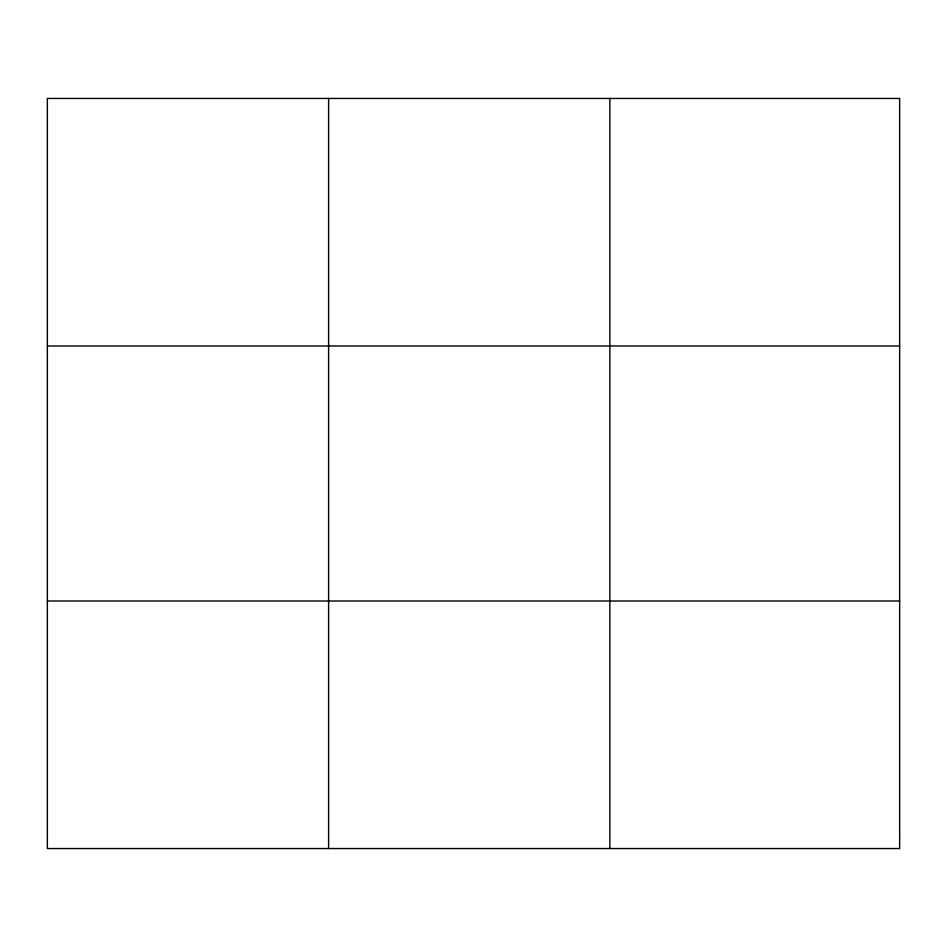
<?xml version="1.0" encoding="UTF-8"?>
<svg xmlns="http://www.w3.org/2000/svg" width="947" height="947" viewBox="0 0 947 947"><rect width="100%" height="100%" fill="white"/><g stroke="black" fill="none" stroke-linecap="round" stroke-linejoin="round"><path stroke-width="1.42" d="M328.609 848.548L328.609 98.452M609.868 848.548L609.868 98.452M47.35 345.986L899.65 345.986M47.35 601.014L899.65 601.014M899.65 836.165L899.65 848.548L47.35 848.548L47.35 98.452L899.65 98.452L899.65 836.165"/></g></svg>
